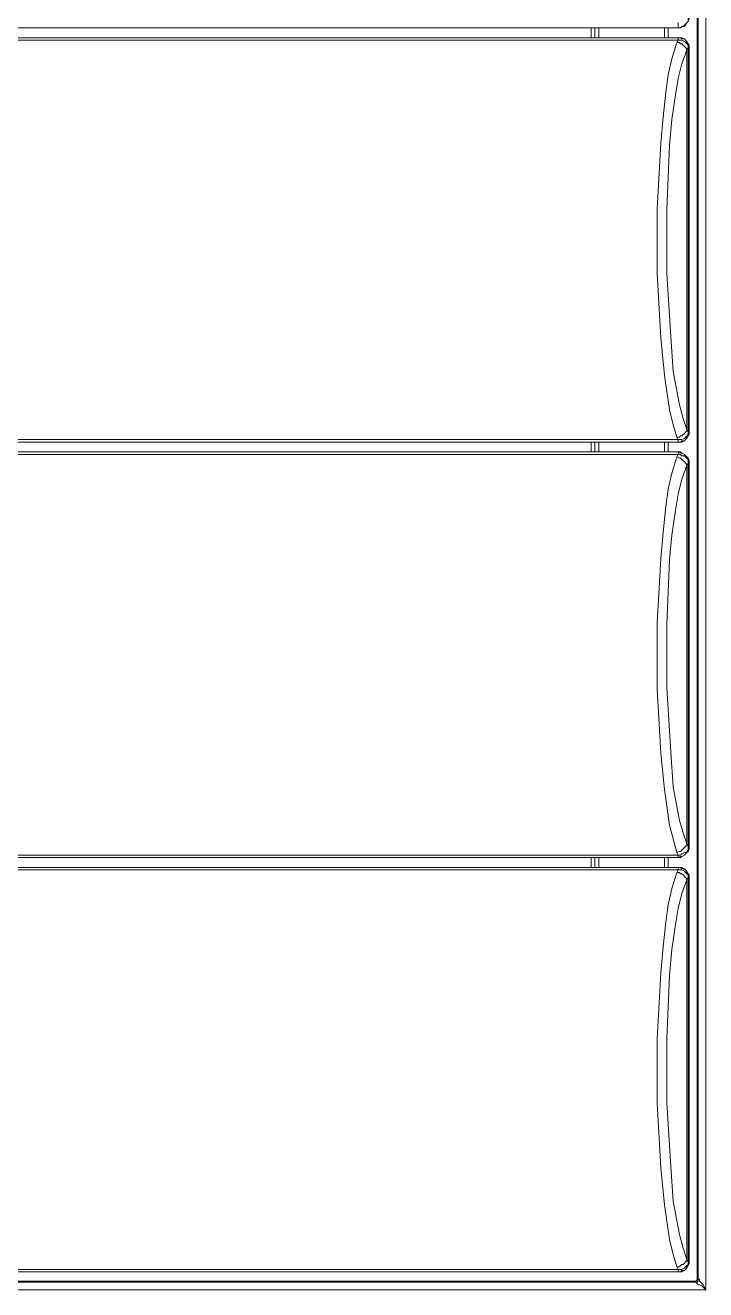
# Model space of a CAD drawing. Header units: centimetres. Extents: x -12.5 to 12.5, y -6.1 to 6.1.
# Drawn here: x 2.024 to 3.958, y -3.584 to 0.012 of the extents above; entities that cross this region are included whole.
import ezdxf

# ---------------------------------------------------------------- set-up
doc = ezdxf.new("R2010")
doc.units = ezdxf.units.CM
doc.header["$MEASUREMENT"] = 0
doc.layers.add('Camada 1', color=7, linetype='Continuous')

msp = doc.modelspace()

# ---------------------------------------------------------------- linework, layer by layer
at = {"layer": 'Camada 1', "color": 251, "lineweight": 9}
for points in [[(3.95838, 3.56612), (3.95838, 3.56612), (3.95838, -3.5839), (3.95838, -3.5839)], [(3.93367, 3.53436), (3.93367, 3.53436), (3.93367, -3.54861), (3.93367, -3.54861)], [(3.9372, -3.55214), (3.9372, -3.55214), (3.9372, 3.53789), (3.9372, 3.53789)], [(3.88003, 0.00522), (3.88003, 0.00522), (0.16881, 0.00522), (0.16881, 0.00522)], [(0.16881, 0.00522), (0.16881, 0.00522), (3.88003, 0.00522), (3.88003, 0.00522)], [(3.63309, -0.02301), (3.63309, -0.02301), (3.63309, 0.00522), (3.63309, 0.00522)], [(3.64367, 0.00522), (3.64367, 0.00522), (3.64367, -0.02301), (3.64367, -0.02301)], [(3.64367, -0.02301), (3.64367, -0.02301), (3.64367, 0.00522), (3.64367, 0.00522)], [(3.65425, 0.00522), (3.65425, 0.00522), (3.65425, -0.02301), (3.65425, -0.02301)], [(3.84123, -0.02301), (3.84123, -0.02301), (3.84123, 0.00522), (3.84123, 0.00522)], [(3.84123, -0.02301), (3.84123, -0.02301), (3.84123, 0.00522), (3.84123, 0.00522)], [(3.85181, 0.00522), (3.85181, 0.00522), (3.85181, -0.02301), (3.85181, -0.02301)], [(0.16881, -0.02301), (0.16881, -0.02301), (3.88003, -0.02301), (3.88003, -0.02301)], [(3.88003, -0.02301), (3.88003, -0.02301), (0.16881, -0.02301), (0.16881, -0.02301)], [(3.88003, -0.03006), (3.88003, -0.03006), (0.16881, -0.03006), (0.16881, -0.03006)], [(3.8765, -0.03712), (3.8765, -0.03712), (3.88003, -0.03006), (3.88003, -0.03006)], [(3.90825, -0.05123), (3.90825, -0.05123), (3.90473, -0.05828), (3.90473, -0.05828)], [(3.90473, -1.13778), (3.90473, -1.13778), (3.90473, -0.05828), (3.90473, -0.05828)], [(3.90825, -0.05123), (3.90825, -0.05123), (3.90825, -1.14484), (3.90825, -1.14484)], [(3.91178, -0.05123), (3.91178, -0.05123), (3.90825, -0.05123), (3.90825, -0.05123)], [(3.91178, -1.14484), (3.91178, -1.14484), (3.91178, -0.05123), (3.91178, -0.05123)], [(3.90473, -1.13778), (3.90473, -1.13778), (3.90825, -1.14484), (3.90825, -1.14484)], [(3.90825, -1.14484), (3.90825, -1.14484), (3.91178, -1.14484), (3.91178, -1.14484)], [(0.16881, -1.16601), (0.16881, -1.16601), (3.88003, -1.16601), (3.88003, -1.16601)], [(3.88003, -1.17306), (3.88003, -1.17306), (0.16881, -1.17306), (0.16881, -1.17306)], [(0.16881, -1.17306), (0.16881, -1.17306), (3.88003, -1.17306), (3.88003, -1.17306)], [(3.63309, -1.20129), (3.63309, -1.20129), (3.63309, -1.17306), (3.63309, -1.17306)], [(3.64367, -1.17306), (3.64367, -1.17306), (3.64367, -1.20129), (3.64367, -1.20129)], [(3.64367, -1.20129), (3.64367, -1.20129), (3.64367, -1.17306), (3.64367, -1.17306)], [(3.65425, -1.17306), (3.65425, -1.17306), (3.65425, -1.20129), (3.65425, -1.20129)], [(3.84123, -1.20129), (3.84123, -1.20129), (3.84123, -1.17306), (3.84123, -1.17306)], [(3.84123, -1.20129), (3.84123, -1.20129), (3.84123, -1.17306), (3.84123, -1.17306)], [(3.85181, -1.17306), (3.85181, -1.17306), (3.85181, -1.20129), (3.85181, -1.20129)], [(3.88003, -1.16601), (3.88003, -1.16601), (3.8765, -1.15895), (3.8765, -1.15895)], [(0.16881, -1.20129), (0.16881, -1.20129), (3.88003, -1.20129), (3.88003, -1.20129)], [(3.88003, -1.20129), (3.88003, -1.20129), (0.16881, -1.20129), (0.16881, -1.20129)], [(3.88003, -1.20834), (3.88003, -1.20834), (0.16881, -1.20834), (0.16881, -1.20834)], [(3.8765, -1.2154), (3.8765, -1.2154), (3.88003, -1.20834), (3.88003, -1.20834)], [(3.90825, -1.23304), (3.90825, -1.23304), (3.90473, -1.24009), (3.90473, -1.24009)], [(3.90473, -2.31606), (3.90473, -2.31606), (3.90473, -1.24009), (3.90473, -1.24009)], [(3.90825, -1.23304), (3.90825, -1.23304), (3.90825, -2.32312), (3.90825, -2.32312)], [(3.91178, -1.23304), (3.91178, -1.23304), (3.90825, -1.23304), (3.90825, -1.23304)], [(3.91178, -2.32312), (3.91178, -2.32312), (3.91178, -1.23304), (3.91178, -1.23304)], [(3.90473, -2.31606), (3.90473, -2.31606), (3.90825, -2.32312), (3.90825, -2.32312)], [(3.90825, -2.32312), (3.90825, -2.32312), (3.91178, -2.32312), (3.91178, -2.32312)], [(0.16881, -2.34781), (0.16881, -2.34781), (3.88003, -2.34781), (3.88003, -2.34781)], [(3.88003, -2.35487), (3.88003, -2.35487), (0.16881, -2.35487), (0.16881, -2.35487)], [(0.16881, -2.35487), (0.16881, -2.35487), (3.88003, -2.35487), (3.88003, -2.35487)], [(3.63309, -2.38309), (3.63309, -2.38309), (3.63309, -2.35487), (3.63309, -2.35487)], [(3.64367, -2.35487), (3.64367, -2.35487), (3.64367, -2.38309), (3.64367, -2.38309)], [(3.64367, -2.38309), (3.64367, -2.38309), (3.64367, -2.35487), (3.64367, -2.35487)], [(3.65425, -2.35487), (3.65425, -2.35487), (3.65425, -2.38309), (3.65425, -2.38309)], [(3.84123, -2.38309), (3.84123, -2.38309), (3.84123, -2.35487), (3.84123, -2.35487)], [(3.84123, -2.38309), (3.84123, -2.38309), (3.84123, -2.35487), (3.84123, -2.35487)], [(3.85181, -2.35487), (3.85181, -2.35487), (3.85181, -2.38309), (3.85181, -2.38309)], [(3.88003, -2.34781), (3.88003, -2.34781), (3.8765, -2.34076), (3.8765, -2.34076)], [(0.16881, -2.38309), (0.16881, -2.38309), (3.88003, -2.38309), (3.88003, -2.38309)], [(3.88003, -2.38309), (3.88003, -2.38309), (0.16881, -2.38309), (0.16881, -2.38309)], [(3.88003, -2.39015), (3.88003, -2.39015), (0.16881, -2.39015), (0.16881, -2.39015)], [(3.8765, -2.3972), (3.8765, -2.3972), (3.88003, -2.39015), (3.88003, -2.39015)], [(3.90825, -2.41131), (3.90825, -2.41131), (3.90473, -2.41837), (3.90473, -2.41837)], [(3.90473, -3.49787), (3.90473, -3.49787), (3.90473, -2.41837), (3.90473, -2.41837)], [(3.90825, -2.41131), (3.90825, -2.41131), (3.90825, -3.50492), (3.90825, -3.50492)], [(3.91178, -2.41131), (3.91178, -2.41131), (3.90825, -2.41131), (3.90825, -2.41131)], [(3.91178, -3.50492), (3.91178, -3.50492), (3.91178, -2.41131), (3.91178, -2.41131)], [(3.88003, -3.52608), (3.88003, -3.52608), (3.8765, -3.51903), (3.8765, -3.51903)], [(3.90473, -3.49787), (3.90473, -3.49787), (3.90825, -3.50492), (3.90825, -3.50492)], [(3.90825, -3.50492), (3.90825, -3.50492), (3.91178, -3.50492), (3.91178, -3.50492)], [(3.92662, -3.55921), (3.92662, -3.55921), (0.12221, -3.55921), (0.12221, -3.55921)], [(0.16881, -3.52608), (0.16881, -3.52608), (3.88003, -3.52608), (3.88003, -3.52608)], [(3.88003, -3.53314), (3.88003, -3.53314), (0.16881, -3.53314), (0.16881, -3.53314)], [(0.16881, -3.53314), (0.16881, -3.53314), (3.88003, -3.53314), (3.88003, -3.53314)], [(3.92662, -3.56273), (3.92662, -3.56273), (3.92662, -3.55921), (3.92662, -3.55921)], [(3.93367, -3.54861), (3.93367, -3.54861), (3.9372, -3.55214), (3.9372, -3.55214)], [(3.95838, -3.5839), (3.95838, -3.5839), (0.09045, -3.5839), (0.09045, -3.5839)], [(0.12221, -3.56273), (0.12221, -3.56273), (3.92662, -3.56273), (3.92662, -3.56273)]]:
    msp.add_open_spline(points, degree=3, dxfattribs=at)
for points, knots in [([(3.88003, 0.00522), (3.88003, 0.00522), (3.88709, 0.00522), (3.88709, 0.00522), (3.88709, 0.00522), (3.89062, 0.00874), (3.89062, 0.00874), (3.89062, 0.00874), (3.89767, 0.01227), (3.89767, 0.01227), (3.89767, 0.01227), (3.9012, 0.0158), (3.9012, 0.0158), (3.9012, 0.0158), (3.90473, 0.01933), (3.90473, 0.01933), (3.90473, 0.01933), (3.90825, 0.02285), (3.90825, 0.02285), (3.90825, 0.02285), (3.90825, 0.02991), (3.90825, 0.02991), (3.90825, 0.02991), (3.90825, 0.03697), (3.90825, 0.03697)], [0, 0, 0, 0, 0.125, 0.125, 0.125, 0.25, 0.25, 0.25, 0.375, 0.375, 0.375, 0.5, 0.5, 0.5, 0.625, 0.625, 0.625, 0.75, 0.75, 0.75, 0.875, 0.875, 0.875, 1, 1, 1, 1]), ([(3.91178, 0.03344), (3.91178, 0.03344), (3.91178, 0.02991), (3.91178, 0.02991), (3.91178, 0.02991), (3.90825, 0.02285), (3.90825, 0.02285), (3.90825, 0.02285), (3.90473, 0.01933), (3.90473, 0.01933), (3.90473, 0.01933), (3.9012, 0.01227), (3.9012, 0.01227), (3.9012, 0.01227), (3.89767, 0.00874), (3.89767, 0.00874), (3.89767, 0.00874), (3.89414, 0.00874), (3.89414, 0.00874), (3.89414, 0.00874), (3.88709, 0.00522), (3.88709, 0.00522), (3.88709, 0.00522), (3.88003, 0.00522), (3.88003, 0.00522)], [0, 0, 0, 0, 0.125, 0.125, 0.125, 0.25, 0.25, 0.25, 0.375, 0.375, 0.375, 0.5, 0.5, 0.5, 0.625, 0.625, 0.625, 0.75, 0.75, 0.75, 0.875, 0.875, 0.875, 1, 1, 1, 1]), ([(3.88003, 0.00522), (3.88003, 0.00522), (3.88003, 0.00522), (3.88003, 0.00522), (3.88003, 0.00522), (3.88003, 0.00874), (3.88003, 0.00874), (3.88003, 0.00874), (3.88003, 0.01227), (3.88003, 0.01227), (3.88003, 0.01227), (3.88003, 0.0158), (3.88003, 0.0158), (3.88003, 0.0158), (3.88003, 0.01933), (3.88003, 0.01933)], [0, 0, 0, 0, 0.2, 0.2, 0.2, 0.4, 0.4, 0.4, 0.6, 0.6, 0.6, 0.8, 0.8, 0.8, 1, 1, 1, 1]), ([(3.88003, -0.02301), (3.88003, -0.02301), (3.88709, -0.02301), (3.88709, -0.02301), (3.88709, -0.02301), (3.89062, -0.02654), (3.89062, -0.02654), (3.89062, -0.02654), (3.89767, -0.02654), (3.89767, -0.02654), (3.89767, -0.02654), (3.9012, -0.03006), (3.9012, -0.03006), (3.9012, -0.03006), (3.90473, -0.03712), (3.90473, -0.03712), (3.90473, -0.03712), (3.90825, -0.04065), (3.90825, -0.04065), (3.90825, -0.04065), (3.90825, -0.0477), (3.90825, -0.0477), (3.90825, -0.0477), (3.90825, -0.05123), (3.90825, -0.05123)], [0, 0, 0, 0, 0.125, 0.125, 0.125, 0.25, 0.25, 0.25, 0.375, 0.375, 0.375, 0.5, 0.5, 0.5, 0.625, 0.625, 0.625, 0.75, 0.75, 0.75, 0.875, 0.875, 0.875, 1, 1, 1, 1]), ([(3.88003, -0.03006), (3.88003, -0.03006), (3.88003, -0.02654), (3.88003, -0.02654), (3.88003, -0.02654), (3.88003, -0.02301), (3.88003, -0.02301)], [0, 0, 0, 0, 0.5, 0.5, 0.5, 1, 1, 1, 1]), ([(3.88003, -0.02301), (3.88003, -0.02301), (3.88709, -0.02301), (3.88709, -0.02301), (3.88709, -0.02301), (3.89062, -0.02654), (3.89062, -0.02654), (3.89062, -0.02654), (3.89767, -0.02654), (3.89767, -0.02654), (3.89767, -0.02654), (3.9012, -0.03006), (3.9012, -0.03006), (3.9012, -0.03006), (3.90473, -0.03712), (3.90473, -0.03712), (3.90473, -0.03712), (3.90825, -0.04065), (3.90825, -0.04065), (3.90825, -0.04065), (3.90825, -0.0477), (3.90825, -0.0477), (3.90825, -0.0477), (3.90825, -0.05123), (3.90825, -0.05123)], [0, 0, 0, 0, 0.125, 0.125, 0.125, 0.25, 0.25, 0.25, 0.375, 0.375, 0.375, 0.5, 0.5, 0.5, 0.625, 0.625, 0.625, 0.75, 0.75, 0.75, 0.875, 0.875, 0.875, 1, 1, 1, 1]), ([(3.91178, -0.05123), (3.91178, -0.05123), (3.91178, -0.04417), (3.91178, -0.04417), (3.91178, -0.04417), (3.90825, -0.04065), (3.90825, -0.04065), (3.90825, -0.04065), (3.90473, -0.03359), (3.90473, -0.03359), (3.90473, -0.03359), (3.9012, -0.03006), (3.9012, -0.03006), (3.9012, -0.03006), (3.89767, -0.02654), (3.89767, -0.02654), (3.89767, -0.02654), (3.89062, -0.02301), (3.89062, -0.02301), (3.89062, -0.02301), (3.88709, -0.02301), (3.88709, -0.02301), (3.88709, -0.02301), (3.88003, -0.02301), (3.88003, -0.02301)], [0, 0, 0, 0, 0.125, 0.125, 0.125, 0.25, 0.25, 0.25, 0.375, 0.375, 0.375, 0.5, 0.5, 0.5, 0.625, 0.625, 0.625, 0.75, 0.75, 0.75, 0.875, 0.875, 0.875, 1, 1, 1, 1]), ([(3.88003, -0.03006), (3.88003, -0.03006), (3.88709, -0.03006), (3.88709, -0.03006), (3.88709, -0.03006), (3.89062, -0.03006), (3.89062, -0.03006), (3.89062, -0.03006), (3.89767, -0.03359), (3.89767, -0.03359), (3.89767, -0.03359), (3.9012, -0.03712), (3.9012, -0.03712), (3.9012, -0.03712), (3.90473, -0.04065), (3.90473, -0.04065), (3.90473, -0.04065), (3.90825, -0.04417), (3.90825, -0.04417), (3.90825, -0.04417), (3.90825, -0.0477), (3.90825, -0.0477), (3.90825, -0.0477), (3.90825, -0.05123), (3.90825, -0.05123)], [0, 0, 0, 0, 0.125, 0.125, 0.125, 0.25, 0.25, 0.25, 0.375, 0.375, 0.375, 0.5, 0.5, 0.5, 0.625, 0.625, 0.625, 0.75, 0.75, 0.75, 0.875, 0.875, 0.875, 1, 1, 1, 1]), ([(3.8765, -1.15895), (3.8765, -1.15895), (3.86592, -1.12367), (3.86592, -1.12367), (3.86592, -1.12367), (3.85534, -1.08134), (3.85534, -1.08134), (3.85534, -1.08134), (3.84123, -0.98256), (3.84123, -0.98256), (3.84123, -0.98256), (3.83064, -0.87673), (3.83064, -0.87673), (3.83064, -0.87673), (3.82006, -0.69328), (3.82006, -0.69328), (3.82006, -0.69328), (3.82006, -0.50984), (3.82006, -0.50984), (3.82006, -0.50984), (3.83064, -0.32287), (3.83064, -0.32287), (3.83064, -0.32287), (3.8377, -0.24879), (3.8377, -0.24879), (3.8377, -0.24879), (3.84475, -0.17823), (3.84475, -0.17823), (3.84475, -0.17823), (3.85181, -0.12884), (3.85181, -0.12884), (3.85181, -0.12884), (3.86239, -0.08298), (3.86239, -0.08298), (3.86239, -0.08298), (3.8765, -0.03712), (3.8765, -0.03712)], [0, 0, 0, 0, 0.0833333, 0.0833333, 0.0833333, 0.1666667, 0.1666667, 0.1666667, 0.25, 0.25, 0.25, 0.3333333, 0.3333333, 0.3333333, 0.4166667, 0.4166667, 0.4166667, 0.5, 0.5, 0.5, 0.5833333, 0.5833333, 0.5833333, 0.6666667, 0.6666667, 0.6666667, 0.75, 0.75, 0.75, 0.8333333, 0.8333333, 0.8333333, 0.9166667, 0.9166667, 0.9166667, 1, 1, 1, 1]), ([(3.90473, -0.05828), (3.90473, -0.05828), (3.89062, -0.09709), (3.89062, -0.09709), (3.89062, -0.09709), (3.88003, -0.13942), (3.88003, -0.13942), (3.88003, -0.13942), (3.87298, -0.18529), (3.87298, -0.18529), (3.87298, -0.18529), (3.86239, -0.25584), (3.86239, -0.25584), (3.86239, -0.25584), (3.85534, -0.32992), (3.85534, -0.32992), (3.85534, -0.32992), (3.84828, -0.50984), (3.84828, -0.50984), (3.84828, -0.50984), (3.84828, -0.69328), (3.84828, -0.69328), (3.84828, -0.69328), (3.85887, -0.8732), (3.85887, -0.8732), (3.85887, -0.8732), (3.86592, -0.97198), (3.86592, -0.97198), (3.86592, -0.97198), (3.88356, -1.06723), (3.88356, -1.06723), (3.88356, -1.06723), (3.89414, -1.10603), (3.89414, -1.10603), (3.89414, -1.10603), (3.90473, -1.13778), (3.90473, -1.13778)], [0, 0, 0, 0, 0.0833333, 0.0833333, 0.0833333, 0.1666667, 0.1666667, 0.1666667, 0.25, 0.25, 0.25, 0.3333333, 0.3333333, 0.3333333, 0.4166667, 0.4166667, 0.4166667, 0.5, 0.5, 0.5, 0.5833333, 0.5833333, 0.5833333, 0.6666667, 0.6666667, 0.6666667, 0.75, 0.75, 0.75, 0.8333333, 0.8333333, 0.8333333, 0.9166667, 0.9166667, 0.9166667, 1, 1, 1, 1]), ([(3.8765, -0.03712), (3.8765, -0.03712), (3.88356, -0.03712), (3.88356, -0.03712), (3.88356, -0.03712), (3.88709, -0.04065), (3.88709, -0.04065), (3.88709, -0.04065), (3.89062, -0.04065), (3.89062, -0.04065), (3.89062, -0.04065), (3.89414, -0.04417), (3.89414, -0.04417), (3.89414, -0.04417), (3.89767, -0.0477), (3.89767, -0.0477), (3.89767, -0.0477), (3.9012, -0.05123), (3.9012, -0.05123), (3.9012, -0.05123), (3.90473, -0.05476), (3.90473, -0.05476), (3.90473, -0.05476), (3.90473, -0.05828), (3.90473, -0.05828)], [0, 0, 0, 0, 0.125, 0.125, 0.125, 0.25, 0.25, 0.25, 0.375, 0.375, 0.375, 0.5, 0.5, 0.5, 0.625, 0.625, 0.625, 0.75, 0.75, 0.75, 0.875, 0.875, 0.875, 1, 1, 1, 1]), ([(3.8765, -1.15895), (3.8765, -1.15895), (3.88356, -1.15895), (3.88356, -1.15895), (3.88356, -1.15895), (3.88709, -1.15542), (3.88709, -1.15542), (3.88709, -1.15542), (3.89062, -1.15542), (3.89062, -1.15542), (3.89062, -1.15542), (3.89414, -1.1519), (3.89414, -1.1519), (3.89414, -1.1519), (3.89767, -1.14837), (3.89767, -1.14837), (3.89767, -1.14837), (3.9012, -1.14484), (3.9012, -1.14484), (3.9012, -1.14484), (3.90473, -1.14131), (3.90473, -1.14131), (3.90473, -1.14131), (3.90473, -1.13778), (3.90473, -1.13778)], [0, 0, 0, 0, 0.125, 0.125, 0.125, 0.25, 0.25, 0.25, 0.375, 0.375, 0.375, 0.5, 0.5, 0.5, 0.625, 0.625, 0.625, 0.75, 0.75, 0.75, 0.875, 0.875, 0.875, 1, 1, 1, 1]), ([(3.88003, -1.16601), (3.88003, -1.16601), (3.88709, -1.16601), (3.88709, -1.16601), (3.88709, -1.16601), (3.89062, -1.16601), (3.89062, -1.16601), (3.89062, -1.16601), (3.89767, -1.16248), (3.89767, -1.16248), (3.89767, -1.16248), (3.9012, -1.15895), (3.9012, -1.15895), (3.9012, -1.15895), (3.90473, -1.15542), (3.90473, -1.15542), (3.90473, -1.15542), (3.90825, -1.1519), (3.90825, -1.1519), (3.90825, -1.1519), (3.90825, -1.14837), (3.90825, -1.14837), (3.90825, -1.14837), (3.90825, -1.14484), (3.90825, -1.14484)], [0, 0, 0, 0, 0.125, 0.125, 0.125, 0.25, 0.25, 0.25, 0.375, 0.375, 0.375, 0.5, 0.5, 0.5, 0.625, 0.625, 0.625, 0.75, 0.75, 0.75, 0.875, 0.875, 0.875, 1, 1, 1, 1]), ([(3.88003, -1.17306), (3.88003, -1.17306), (3.88709, -1.17306), (3.88709, -1.17306), (3.88709, -1.17306), (3.89062, -1.16953), (3.89062, -1.16953), (3.89062, -1.16953), (3.89767, -1.16953), (3.89767, -1.16953), (3.89767, -1.16953), (3.9012, -1.16601), (3.9012, -1.16601), (3.9012, -1.16601), (3.90473, -1.15895), (3.90473, -1.15895), (3.90473, -1.15895), (3.90825, -1.15542), (3.90825, -1.15542), (3.90825, -1.15542), (3.90825, -1.14837), (3.90825, -1.14837), (3.90825, -1.14837), (3.90825, -1.14484), (3.90825, -1.14484)], [0, 0, 0, 0, 0.125, 0.125, 0.125, 0.25, 0.25, 0.25, 0.375, 0.375, 0.375, 0.5, 0.5, 0.5, 0.625, 0.625, 0.625, 0.75, 0.75, 0.75, 0.875, 0.875, 0.875, 1, 1, 1, 1]), ([(3.88003, -1.17306), (3.88003, -1.17306), (3.88709, -1.17306), (3.88709, -1.17306), (3.88709, -1.17306), (3.89062, -1.16953), (3.89062, -1.16953), (3.89062, -1.16953), (3.89767, -1.16953), (3.89767, -1.16953), (3.89767, -1.16953), (3.9012, -1.16601), (3.9012, -1.16601), (3.9012, -1.16601), (3.90473, -1.15895), (3.90473, -1.15895), (3.90473, -1.15895), (3.90825, -1.15542), (3.90825, -1.15542), (3.90825, -1.15542), (3.90825, -1.14837), (3.90825, -1.14837), (3.90825, -1.14837), (3.90825, -1.14484), (3.90825, -1.14484)], [0, 0, 0, 0, 0.125, 0.125, 0.125, 0.25, 0.25, 0.25, 0.375, 0.375, 0.375, 0.5, 0.5, 0.5, 0.625, 0.625, 0.625, 0.75, 0.75, 0.75, 0.875, 0.875, 0.875, 1, 1, 1, 1]), ([(3.88003, -1.17306), (3.88003, -1.17306), (3.88709, -1.17306), (3.88709, -1.17306), (3.88709, -1.17306), (3.89062, -1.17306), (3.89062, -1.17306), (3.89062, -1.17306), (3.89767, -1.16953), (3.89767, -1.16953), (3.89767, -1.16953), (3.9012, -1.16601), (3.9012, -1.16601), (3.9012, -1.16601), (3.90473, -1.16248), (3.90473, -1.16248), (3.90473, -1.16248), (3.90825, -1.15542), (3.90825, -1.15542), (3.90825, -1.15542), (3.91178, -1.1519), (3.91178, -1.1519), (3.91178, -1.1519), (3.91178, -1.14484), (3.91178, -1.14484)], [0, 0, 0, 0, 0.125, 0.125, 0.125, 0.25, 0.25, 0.25, 0.375, 0.375, 0.375, 0.5, 0.5, 0.5, 0.625, 0.625, 0.625, 0.75, 0.75, 0.75, 0.875, 0.875, 0.875, 1, 1, 1, 1]), ([(3.88003, -1.17306), (3.88003, -1.17306), (3.88003, -1.17306), (3.88003, -1.17306), (3.88003, -1.17306), (3.88003, -1.16953), (3.88003, -1.16953), (3.88003, -1.16953), (3.88003, -1.16601), (3.88003, -1.16601)], [0, 0, 0, 0, 0.3333333, 0.3333333, 0.3333333, 0.6666667, 0.6666667, 0.6666667, 1, 1, 1, 1]), ([(3.8765, -2.34076), (3.8765, -2.34076), (3.86592, -2.30195), (3.86592, -2.30195), (3.86592, -2.30195), (3.85534, -2.26315), (3.85534, -2.26315), (3.85534, -2.26315), (3.84123, -2.16084), (3.84123, -2.16084), (3.84123, -2.16084), (3.83064, -2.05853), (3.83064, -2.05853), (3.83064, -2.05853), (3.82006, -1.87509), (3.82006, -1.87509), (3.82006, -1.87509), (3.82006, -1.68812), (3.82006, -1.68812), (3.82006, -1.68812), (3.83064, -1.50467), (3.83064, -1.50467), (3.83064, -1.50467), (3.8377, -1.43059), (3.8377, -1.43059), (3.8377, -1.43059), (3.84475, -1.35651), (3.84475, -1.35651), (3.84475, -1.35651), (3.85181, -1.30712), (3.85181, -1.30712), (3.85181, -1.30712), (3.86239, -1.26126), (3.86239, -1.26126), (3.86239, -1.26126), (3.8765, -1.2154), (3.8765, -1.2154)], [0, 0, 0, 0, 0.0833333, 0.0833333, 0.0833333, 0.1666667, 0.1666667, 0.1666667, 0.25, 0.25, 0.25, 0.3333333, 0.3333333, 0.3333333, 0.4166667, 0.4166667, 0.4166667, 0.5, 0.5, 0.5, 0.5833333, 0.5833333, 0.5833333, 0.6666667, 0.6666667, 0.6666667, 0.75, 0.75, 0.75, 0.8333333, 0.8333333, 0.8333333, 0.9166667, 0.9166667, 0.9166667, 1, 1, 1, 1]), ([(3.8765, -1.2154), (3.8765, -1.2154), (3.88356, -1.21892), (3.88356, -1.21892), (3.88356, -1.21892), (3.88709, -1.21892), (3.88709, -1.21892), (3.88709, -1.21892), (3.89062, -1.22245), (3.89062, -1.22245), (3.89062, -1.22245), (3.89414, -1.22598), (3.89414, -1.22598), (3.89414, -1.22598), (3.89767, -1.22951), (3.89767, -1.22951), (3.89767, -1.22951), (3.9012, -1.23304), (3.9012, -1.23304), (3.9012, -1.23304), (3.90473, -1.23656), (3.90473, -1.23656), (3.90473, -1.23656), (3.90473, -1.24009), (3.90473, -1.24009)], [0, 0, 0, 0, 0.125, 0.125, 0.125, 0.25, 0.25, 0.25, 0.375, 0.375, 0.375, 0.5, 0.5, 0.5, 0.625, 0.625, 0.625, 0.75, 0.75, 0.75, 0.875, 0.875, 0.875, 1, 1, 1, 1]), ([(3.88003, -1.20129), (3.88003, -1.20129), (3.88709, -1.20481), (3.88709, -1.20481), (3.88709, -1.20481), (3.89062, -1.20481), (3.89062, -1.20481), (3.89062, -1.20481), (3.89767, -1.20834), (3.89767, -1.20834), (3.89767, -1.20834), (3.9012, -1.21187), (3.9012, -1.21187), (3.9012, -1.21187), (3.90473, -1.2154), (3.90473, -1.2154), (3.90473, -1.2154), (3.90825, -1.22245), (3.90825, -1.22245), (3.90825, -1.22245), (3.90825, -1.22598), (3.90825, -1.22598), (3.90825, -1.22598), (3.90825, -1.23304), (3.90825, -1.23304)], [0, 0, 0, 0, 0.125, 0.125, 0.125, 0.25, 0.25, 0.25, 0.375, 0.375, 0.375, 0.5, 0.5, 0.5, 0.625, 0.625, 0.625, 0.75, 0.75, 0.75, 0.875, 0.875, 0.875, 1, 1, 1, 1]), ([(3.88003, -1.20834), (3.88003, -1.20834), (3.88003, -1.20834), (3.88003, -1.20834), (3.88003, -1.20834), (3.88003, -1.20481), (3.88003, -1.20481), (3.88003, -1.20481), (3.88003, -1.20129), (3.88003, -1.20129)], [0, 0, 0, 0, 0.3333333, 0.3333333, 0.3333333, 0.6666667, 0.6666667, 0.6666667, 1, 1, 1, 1]), ([(3.88003, -1.20129), (3.88003, -1.20129), (3.88709, -1.20481), (3.88709, -1.20481), (3.88709, -1.20481), (3.89062, -1.20481), (3.89062, -1.20481), (3.89062, -1.20481), (3.89767, -1.20834), (3.89767, -1.20834), (3.89767, -1.20834), (3.9012, -1.21187), (3.9012, -1.21187), (3.9012, -1.21187), (3.90473, -1.2154), (3.90473, -1.2154), (3.90473, -1.2154), (3.90825, -1.22245), (3.90825, -1.22245), (3.90825, -1.22245), (3.90825, -1.22598), (3.90825, -1.22598), (3.90825, -1.22598), (3.90825, -1.23304), (3.90825, -1.23304)], [0, 0, 0, 0, 0.125, 0.125, 0.125, 0.25, 0.25, 0.25, 0.375, 0.375, 0.375, 0.5, 0.5, 0.5, 0.625, 0.625, 0.625, 0.75, 0.75, 0.75, 0.875, 0.875, 0.875, 1, 1, 1, 1]), ([(3.91178, -1.23304), (3.91178, -1.23304), (3.91178, -1.22598), (3.91178, -1.22598), (3.91178, -1.22598), (3.90825, -1.21892), (3.90825, -1.21892), (3.90825, -1.21892), (3.90473, -1.2154), (3.90473, -1.2154), (3.90473, -1.2154), (3.9012, -1.21187), (3.9012, -1.21187), (3.9012, -1.21187), (3.89767, -1.20834), (3.89767, -1.20834), (3.89767, -1.20834), (3.89062, -1.20481), (3.89062, -1.20481), (3.89062, -1.20481), (3.88709, -1.20129), (3.88709, -1.20129), (3.88709, -1.20129), (3.88003, -1.20129), (3.88003, -1.20129)], [0, 0, 0, 0, 0.125, 0.125, 0.125, 0.25, 0.25, 0.25, 0.375, 0.375, 0.375, 0.5, 0.5, 0.5, 0.625, 0.625, 0.625, 0.75, 0.75, 0.75, 0.875, 0.875, 0.875, 1, 1, 1, 1]), ([(3.88003, -1.20834), (3.88003, -1.20834), (3.88709, -1.20834), (3.88709, -1.20834), (3.88709, -1.20834), (3.89062, -1.21187), (3.89062, -1.21187), (3.89062, -1.21187), (3.89767, -1.21187), (3.89767, -1.21187), (3.89767, -1.21187), (3.9012, -1.2154), (3.9012, -1.2154), (3.9012, -1.2154), (3.90473, -1.21892), (3.90473, -1.21892), (3.90473, -1.21892), (3.90825, -1.22245), (3.90825, -1.22245), (3.90825, -1.22245), (3.90825, -1.22951), (3.90825, -1.22951), (3.90825, -1.22951), (3.90825, -1.23304), (3.90825, -1.23304)], [0, 0, 0, 0, 0.125, 0.125, 0.125, 0.25, 0.25, 0.25, 0.375, 0.375, 0.375, 0.5, 0.5, 0.5, 0.625, 0.625, 0.625, 0.75, 0.75, 0.75, 0.875, 0.875, 0.875, 1, 1, 1, 1]), ([(3.90473, -1.24009), (3.90473, -1.24009), (3.89062, -1.2789), (3.89062, -1.2789), (3.89062, -1.2789), (3.88003, -1.32123), (3.88003, -1.32123), (3.88003, -1.32123), (3.87298, -1.36709), (3.87298, -1.36709), (3.87298, -1.36709), (3.86239, -1.43765), (3.86239, -1.43765), (3.86239, -1.43765), (3.85534, -1.5082), (3.85534, -1.5082), (3.85534, -1.5082), (3.84828, -1.69165), (3.84828, -1.69165), (3.84828, -1.69165), (3.84828, -1.87156), (3.84828, -1.87156), (3.84828, -1.87156), (3.85887, -2.05501), (3.85887, -2.05501), (3.85887, -2.05501), (3.86592, -2.15379), (3.86592, -2.15379), (3.86592, -2.15379), (3.88356, -2.24903), (3.88356, -2.24903), (3.88356, -2.24903), (3.89414, -2.28431), (3.89414, -2.28431), (3.89414, -2.28431), (3.90473, -2.31606), (3.90473, -2.31606)], [0, 0, 0, 0, 0.0833333, 0.0833333, 0.0833333, 0.1666667, 0.1666667, 0.1666667, 0.25, 0.25, 0.25, 0.3333333, 0.3333333, 0.3333333, 0.4166667, 0.4166667, 0.4166667, 0.5, 0.5, 0.5, 0.5833333, 0.5833333, 0.5833333, 0.6666667, 0.6666667, 0.6666667, 0.75, 0.75, 0.75, 0.8333333, 0.8333333, 0.8333333, 0.9166667, 0.9166667, 0.9166667, 1, 1, 1, 1]), ([(3.8765, -2.34076), (3.8765, -2.34076), (3.88356, -2.33723), (3.88356, -2.33723), (3.88356, -2.33723), (3.88709, -2.33723), (3.88709, -2.33723), (3.88709, -2.33723), (3.89062, -2.3337), (3.89062, -2.3337), (3.89062, -2.3337), (3.89414, -2.33017), (3.89414, -2.33017), (3.89414, -2.33017), (3.89767, -2.32665), (3.89767, -2.32665), (3.89767, -2.32665), (3.9012, -2.32312), (3.9012, -2.32312), (3.9012, -2.32312), (3.90473, -2.31959), (3.90473, -2.31959), (3.90473, -2.31959), (3.90473, -2.31606), (3.90473, -2.31606)], [0, 0, 0, 0, 0.125, 0.125, 0.125, 0.25, 0.25, 0.25, 0.375, 0.375, 0.375, 0.5, 0.5, 0.5, 0.625, 0.625, 0.625, 0.75, 0.75, 0.75, 0.875, 0.875, 0.875, 1, 1, 1, 1]), ([(3.88003, -2.34781), (3.88003, -2.34781), (3.88709, -2.34781), (3.88709, -2.34781), (3.88709, -2.34781), (3.89062, -2.34429), (3.89062, -2.34429), (3.89062, -2.34429), (3.89767, -2.34076), (3.89767, -2.34076), (3.89767, -2.34076), (3.9012, -2.34076), (3.9012, -2.34076), (3.9012, -2.34076), (3.90473, -2.33723), (3.90473, -2.33723), (3.90473, -2.33723), (3.90825, -2.3337), (3.90825, -2.3337), (3.90825, -2.3337), (3.90825, -2.32665), (3.90825, -2.32665), (3.90825, -2.32665), (3.90825, -2.32312), (3.90825, -2.32312)], [0, 0, 0, 0, 0.125, 0.125, 0.125, 0.25, 0.25, 0.25, 0.375, 0.375, 0.375, 0.5, 0.5, 0.5, 0.625, 0.625, 0.625, 0.75, 0.75, 0.75, 0.875, 0.875, 0.875, 1, 1, 1, 1]), ([(3.88003, -2.35487), (3.88003, -2.35487), (3.88709, -2.35134), (3.88709, -2.35134), (3.88709, -2.35134), (3.89062, -2.35134), (3.89062, -2.35134), (3.89062, -2.35134), (3.89767, -2.34781), (3.89767, -2.34781), (3.89767, -2.34781), (3.9012, -2.34429), (3.9012, -2.34429), (3.9012, -2.34429), (3.90473, -2.34076), (3.90473, -2.34076), (3.90473, -2.34076), (3.90825, -2.3337), (3.90825, -2.3337), (3.90825, -2.3337), (3.90825, -2.33017), (3.90825, -2.33017), (3.90825, -2.33017), (3.90825, -2.32312), (3.90825, -2.32312)], [0, 0, 0, 0, 0.125, 0.125, 0.125, 0.25, 0.25, 0.25, 0.375, 0.375, 0.375, 0.5, 0.5, 0.5, 0.625, 0.625, 0.625, 0.75, 0.75, 0.75, 0.875, 0.875, 0.875, 1, 1, 1, 1]), ([(3.88003, -2.35487), (3.88003, -2.35487), (3.88709, -2.35134), (3.88709, -2.35134), (3.88709, -2.35134), (3.89062, -2.35134), (3.89062, -2.35134), (3.89062, -2.35134), (3.89767, -2.34781), (3.89767, -2.34781), (3.89767, -2.34781), (3.9012, -2.34429), (3.9012, -2.34429), (3.9012, -2.34429), (3.90473, -2.34076), (3.90473, -2.34076), (3.90473, -2.34076), (3.90825, -2.3337), (3.90825, -2.3337), (3.90825, -2.3337), (3.90825, -2.33017), (3.90825, -2.33017), (3.90825, -2.33017), (3.90825, -2.32312), (3.90825, -2.32312)], [0, 0, 0, 0, 0.125, 0.125, 0.125, 0.25, 0.25, 0.25, 0.375, 0.375, 0.375, 0.5, 0.5, 0.5, 0.625, 0.625, 0.625, 0.75, 0.75, 0.75, 0.875, 0.875, 0.875, 1, 1, 1, 1]), ([(3.88003, -2.35487), (3.88003, -2.35487), (3.88709, -2.35487), (3.88709, -2.35487), (3.88709, -2.35487), (3.89062, -2.35134), (3.89062, -2.35134), (3.89062, -2.35134), (3.89767, -2.34781), (3.89767, -2.34781), (3.89767, -2.34781), (3.9012, -2.34429), (3.9012, -2.34429), (3.9012, -2.34429), (3.90473, -2.34076), (3.90473, -2.34076), (3.90473, -2.34076), (3.90825, -2.33723), (3.90825, -2.33723), (3.90825, -2.33723), (3.91178, -2.33017), (3.91178, -2.33017), (3.91178, -2.33017), (3.91178, -2.32312), (3.91178, -2.32312)], [0, 0, 0, 0, 0.125, 0.125, 0.125, 0.25, 0.25, 0.25, 0.375, 0.375, 0.375, 0.5, 0.5, 0.5, 0.625, 0.625, 0.625, 0.75, 0.75, 0.75, 0.875, 0.875, 0.875, 1, 1, 1, 1]), ([(3.88003, -2.35487), (3.88003, -2.35487), (3.88003, -2.35487), (3.88003, -2.35487), (3.88003, -2.35487), (3.88003, -2.35134), (3.88003, -2.35134), (3.88003, -2.35134), (3.88003, -2.34781), (3.88003, -2.34781)], [0, 0, 0, 0, 0.3333333, 0.3333333, 0.3333333, 0.6666667, 0.6666667, 0.6666667, 1, 1, 1, 1]), ([(3.8765, -3.51903), (3.8765, -3.51903), (3.86592, -3.48376), (3.86592, -3.48376), (3.86592, -3.48376), (3.85534, -3.44142), (3.85534, -3.44142), (3.85534, -3.44142), (3.84123, -3.34265), (3.84123, -3.34265), (3.84123, -3.34265), (3.83064, -3.23681), (3.83064, -3.23681), (3.83064, -3.23681), (3.82006, -3.05337), (3.82006, -3.05337), (3.82006, -3.05337), (3.82006, -2.86992), (3.82006, -2.86992), (3.82006, -2.86992), (3.83064, -2.68295), (3.83064, -2.68295), (3.83064, -2.68295), (3.8377, -2.60887), (3.8377, -2.60887), (3.8377, -2.60887), (3.84475, -2.53831), (3.84475, -2.53831), (3.84475, -2.53831), (3.85181, -2.48892), (3.85181, -2.48892), (3.85181, -2.48892), (3.86239, -2.44306), (3.86239, -2.44306), (3.86239, -2.44306), (3.8765, -2.3972), (3.8765, -2.3972)], [0, 0, 0, 0, 0.0833333, 0.0833333, 0.0833333, 0.1666667, 0.1666667, 0.1666667, 0.25, 0.25, 0.25, 0.3333333, 0.3333333, 0.3333333, 0.4166667, 0.4166667, 0.4166667, 0.5, 0.5, 0.5, 0.5833333, 0.5833333, 0.5833333, 0.6666667, 0.6666667, 0.6666667, 0.75, 0.75, 0.75, 0.8333333, 0.8333333, 0.8333333, 0.9166667, 0.9166667, 0.9166667, 1, 1, 1, 1]), ([(3.8765, -2.3972), (3.8765, -2.3972), (3.88356, -2.3972), (3.88356, -2.3972), (3.88356, -2.3972), (3.88709, -2.40073), (3.88709, -2.40073), (3.88709, -2.40073), (3.89062, -2.40073), (3.89062, -2.40073), (3.89062, -2.40073), (3.89414, -2.40426), (3.89414, -2.40426), (3.89414, -2.40426), (3.89767, -2.40778), (3.89767, -2.40778), (3.89767, -2.40778), (3.9012, -2.41131), (3.9012, -2.41131), (3.9012, -2.41131), (3.90473, -2.41484), (3.90473, -2.41484), (3.90473, -2.41484), (3.90473, -2.41837), (3.90473, -2.41837)], [0, 0, 0, 0, 0.125, 0.125, 0.125, 0.25, 0.25, 0.25, 0.375, 0.375, 0.375, 0.5, 0.5, 0.5, 0.625, 0.625, 0.625, 0.75, 0.75, 0.75, 0.875, 0.875, 0.875, 1, 1, 1, 1]), ([(3.88003, -2.38309), (3.88003, -2.38309), (3.88709, -2.38309), (3.88709, -2.38309), (3.88709, -2.38309), (3.89062, -2.38662), (3.89062, -2.38662), (3.89062, -2.38662), (3.89767, -2.38662), (3.89767, -2.38662), (3.89767, -2.38662), (3.9012, -2.39015), (3.9012, -2.39015), (3.9012, -2.39015), (3.90473, -2.3972), (3.90473, -2.3972), (3.90473, -2.3972), (3.90825, -2.40073), (3.90825, -2.40073), (3.90825, -2.40073), (3.90825, -2.40778), (3.90825, -2.40778), (3.90825, -2.40778), (3.90825, -2.41131), (3.90825, -2.41131)], [0, 0, 0, 0, 0.125, 0.125, 0.125, 0.25, 0.25, 0.25, 0.375, 0.375, 0.375, 0.5, 0.5, 0.5, 0.625, 0.625, 0.625, 0.75, 0.75, 0.75, 0.875, 0.875, 0.875, 1, 1, 1, 1]), ([(3.88003, -2.39015), (3.88003, -2.39015), (3.88003, -2.38662), (3.88003, -2.38662), (3.88003, -2.38662), (3.88003, -2.38309), (3.88003, -2.38309)], [0, 0, 0, 0, 0.5, 0.5, 0.5, 1, 1, 1, 1]), ([(3.88003, -2.38309), (3.88003, -2.38309), (3.88709, -2.38309), (3.88709, -2.38309), (3.88709, -2.38309), (3.89062, -2.38662), (3.89062, -2.38662), (3.89062, -2.38662), (3.89767, -2.38662), (3.89767, -2.38662), (3.89767, -2.38662), (3.9012, -2.39015), (3.9012, -2.39015), (3.9012, -2.39015), (3.90473, -2.3972), (3.90473, -2.3972), (3.90473, -2.3972), (3.90825, -2.40073), (3.90825, -2.40073), (3.90825, -2.40073), (3.90825, -2.40778), (3.90825, -2.40778), (3.90825, -2.40778), (3.90825, -2.41131), (3.90825, -2.41131)], [0, 0, 0, 0, 0.125, 0.125, 0.125, 0.25, 0.25, 0.25, 0.375, 0.375, 0.375, 0.5, 0.5, 0.5, 0.625, 0.625, 0.625, 0.75, 0.75, 0.75, 0.875, 0.875, 0.875, 1, 1, 1, 1]), ([(3.91178, -2.41131), (3.91178, -2.41131), (3.91178, -2.40426), (3.91178, -2.40426), (3.91178, -2.40426), (3.90825, -2.40073), (3.90825, -2.40073), (3.90825, -2.40073), (3.90473, -2.39367), (3.90473, -2.39367), (3.90473, -2.39367), (3.9012, -2.39015), (3.9012, -2.39015), (3.9012, -2.39015), (3.89767, -2.38662), (3.89767, -2.38662), (3.89767, -2.38662), (3.89062, -2.38309), (3.89062, -2.38309), (3.89062, -2.38309), (3.88709, -2.38309), (3.88709, -2.38309), (3.88709, -2.38309), (3.88003, -2.38309), (3.88003, -2.38309)], [0, 0, 0, 0, 0.125, 0.125, 0.125, 0.25, 0.25, 0.25, 0.375, 0.375, 0.375, 0.5, 0.5, 0.5, 0.625, 0.625, 0.625, 0.75, 0.75, 0.75, 0.875, 0.875, 0.875, 1, 1, 1, 1]), ([(3.88003, -2.39015), (3.88003, -2.39015), (3.88709, -2.39015), (3.88709, -2.39015), (3.88709, -2.39015), (3.89062, -2.39015), (3.89062, -2.39015), (3.89062, -2.39015), (3.89767, -2.39367), (3.89767, -2.39367), (3.89767, -2.39367), (3.9012, -2.3972), (3.9012, -2.3972), (3.9012, -2.3972), (3.90473, -2.40073), (3.90473, -2.40073), (3.90473, -2.40073), (3.90825, -2.40426), (3.90825, -2.40426), (3.90825, -2.40426), (3.90825, -2.40778), (3.90825, -2.40778), (3.90825, -2.40778), (3.90825, -2.41131), (3.90825, -2.41131)], [0, 0, 0, 0, 0.125, 0.125, 0.125, 0.25, 0.25, 0.25, 0.375, 0.375, 0.375, 0.5, 0.5, 0.5, 0.625, 0.625, 0.625, 0.75, 0.75, 0.75, 0.875, 0.875, 0.875, 1, 1, 1, 1]), ([(3.90473, -2.41837), (3.90473, -2.41837), (3.89062, -2.45717), (3.89062, -2.45717), (3.89062, -2.45717), (3.88003, -2.49951), (3.88003, -2.49951), (3.88003, -2.49951), (3.87298, -2.54537), (3.87298, -2.54537), (3.87298, -2.54537), (3.86239, -2.61592), (3.86239, -2.61592), (3.86239, -2.61592), (3.85534, -2.69001), (3.85534, -2.69001), (3.85534, -2.69001), (3.84828, -2.86992), (3.84828, -2.86992), (3.84828, -2.86992), (3.84828, -3.05337), (3.84828, -3.05337), (3.84828, -3.05337), (3.85887, -3.23328), (3.85887, -3.23328), (3.85887, -3.23328), (3.86592, -3.33206), (3.86592, -3.33206), (3.86592, -3.33206), (3.88356, -3.42731), (3.88356, -3.42731), (3.88356, -3.42731), (3.89414, -3.46612), (3.89414, -3.46612), (3.89414, -3.46612), (3.90473, -3.49787), (3.90473, -3.49787)], [0, 0, 0, 0, 0.0833333, 0.0833333, 0.0833333, 0.1666667, 0.1666667, 0.1666667, 0.25, 0.25, 0.25, 0.3333333, 0.3333333, 0.3333333, 0.4166667, 0.4166667, 0.4166667, 0.5, 0.5, 0.5, 0.5833333, 0.5833333, 0.5833333, 0.6666667, 0.6666667, 0.6666667, 0.75, 0.75, 0.75, 0.8333333, 0.8333333, 0.8333333, 0.9166667, 0.9166667, 0.9166667, 1, 1, 1, 1]), ([(3.8765, -3.51903), (3.8765, -3.51903), (3.88356, -3.51903), (3.88356, -3.51903), (3.88356, -3.51903), (3.88709, -3.51551), (3.88709, -3.51551), (3.88709, -3.51551), (3.89062, -3.51198), (3.89062, -3.51198), (3.89062, -3.51198), (3.89414, -3.51198), (3.89414, -3.51198), (3.89414, -3.51198), (3.89767, -3.50845), (3.89767, -3.50845), (3.89767, -3.50845), (3.9012, -3.50492), (3.9012, -3.50492), (3.9012, -3.50492), (3.90473, -3.5014), (3.90473, -3.5014), (3.90473, -3.5014), (3.90473, -3.49787), (3.90473, -3.49787)], [0, 0, 0, 0, 0.125, 0.125, 0.125, 0.25, 0.25, 0.25, 0.375, 0.375, 0.375, 0.5, 0.5, 0.5, 0.625, 0.625, 0.625, 0.75, 0.75, 0.75, 0.875, 0.875, 0.875, 1, 1, 1, 1]), ([(3.88003, -3.52608), (3.88003, -3.52608), (3.88709, -3.52608), (3.88709, -3.52608), (3.88709, -3.52608), (3.89062, -3.52608), (3.89062, -3.52608), (3.89062, -3.52608), (3.89767, -3.52256), (3.89767, -3.52256), (3.89767, -3.52256), (3.9012, -3.51903), (3.9012, -3.51903), (3.9012, -3.51903), (3.90473, -3.51551), (3.90473, -3.51551), (3.90473, -3.51551), (3.90825, -3.51198), (3.90825, -3.51198), (3.90825, -3.51198), (3.90825, -3.50845), (3.90825, -3.50845), (3.90825, -3.50845), (3.90825, -3.50492), (3.90825, -3.50492)], [0, 0, 0, 0, 0.125, 0.125, 0.125, 0.25, 0.25, 0.25, 0.375, 0.375, 0.375, 0.5, 0.5, 0.5, 0.625, 0.625, 0.625, 0.75, 0.75, 0.75, 0.875, 0.875, 0.875, 1, 1, 1, 1]), ([(3.88003, -3.53314), (3.88003, -3.53314), (3.88709, -3.53314), (3.88709, -3.53314), (3.88709, -3.53314), (3.89062, -3.52961), (3.89062, -3.52961), (3.89062, -3.52961), (3.89767, -3.52961), (3.89767, -3.52961), (3.89767, -3.52961), (3.9012, -3.52608), (3.9012, -3.52608), (3.9012, -3.52608), (3.90473, -3.51903), (3.90473, -3.51903), (3.90473, -3.51903), (3.90825, -3.51551), (3.90825, -3.51551), (3.90825, -3.51551), (3.90825, -3.50845), (3.90825, -3.50845), (3.90825, -3.50845), (3.90825, -3.50492), (3.90825, -3.50492)], [0, 0, 0, 0, 0.125, 0.125, 0.125, 0.25, 0.25, 0.25, 0.375, 0.375, 0.375, 0.5, 0.5, 0.5, 0.625, 0.625, 0.625, 0.75, 0.75, 0.75, 0.875, 0.875, 0.875, 1, 1, 1, 1]), ([(3.88003, -3.53314), (3.88003, -3.53314), (3.88709, -3.53314), (3.88709, -3.53314), (3.88709, -3.53314), (3.89062, -3.52961), (3.89062, -3.52961), (3.89062, -3.52961), (3.89767, -3.52961), (3.89767, -3.52961), (3.89767, -3.52961), (3.9012, -3.52608), (3.9012, -3.52608), (3.9012, -3.52608), (3.90473, -3.51903), (3.90473, -3.51903), (3.90473, -3.51903), (3.90825, -3.51551), (3.90825, -3.51551), (3.90825, -3.51551), (3.90825, -3.50845), (3.90825, -3.50845), (3.90825, -3.50845), (3.90825, -3.50492), (3.90825, -3.50492)], [0, 0, 0, 0, 0.125, 0.125, 0.125, 0.25, 0.25, 0.25, 0.375, 0.375, 0.375, 0.5, 0.5, 0.5, 0.625, 0.625, 0.625, 0.75, 0.75, 0.75, 0.875, 0.875, 0.875, 1, 1, 1, 1]), ([(3.88003, -3.53314), (3.88003, -3.53314), (3.88709, -3.53314), (3.88709, -3.53314), (3.88709, -3.53314), (3.89062, -3.53314), (3.89062, -3.53314), (3.89062, -3.53314), (3.89767, -3.52961), (3.89767, -3.52961), (3.89767, -3.52961), (3.9012, -3.52608), (3.9012, -3.52608), (3.9012, -3.52608), (3.90473, -3.52256), (3.90473, -3.52256), (3.90473, -3.52256), (3.90825, -3.51551), (3.90825, -3.51551), (3.90825, -3.51551), (3.91178, -3.50845), (3.91178, -3.50845), (3.91178, -3.50845), (3.91178, -3.50492), (3.91178, -3.50492)], [0, 0, 0, 0, 0.125, 0.125, 0.125, 0.25, 0.25, 0.25, 0.375, 0.375, 0.375, 0.5, 0.5, 0.5, 0.625, 0.625, 0.625, 0.75, 0.75, 0.75, 0.875, 0.875, 0.875, 1, 1, 1, 1]), ([(3.88003, -3.53314), (3.88003, -3.53314), (3.88003, -3.53314), (3.88003, -3.53314), (3.88003, -3.53314), (3.88003, -3.52961), (3.88003, -3.52961), (3.88003, -3.52961), (3.88003, -3.52608), (3.88003, -3.52608)], [0, 0, 0, 0, 0.3333333, 0.3333333, 0.3333333, 0.6666667, 0.6666667, 0.6666667, 1, 1, 1, 1]), ([(3.93367, -3.54861), (3.93367, -3.54861), (3.93367, -3.55214), (3.93367, -3.55214), (3.93367, -3.55214), (3.93367, -3.55567), (3.93367, -3.55567), (3.93367, -3.55567), (3.93014, -3.55921), (3.93014, -3.55921), (3.93014, -3.55921), (3.92662, -3.55921), (3.92662, -3.55921)], [0, 0, 0, 0, 0.25, 0.25, 0.25, 0.5, 0.5, 0.5, 0.75, 0.75, 0.75, 1, 1, 1, 1]), ([(3.9372, -3.55214), (3.9372, -3.55214), (3.9372, -3.55567), (3.9372, -3.55567), (3.9372, -3.55567), (3.9372, -3.55921), (3.9372, -3.55921), (3.9372, -3.55921), (3.93367, -3.55921), (3.93367, -3.55921), (3.93367, -3.55921), (3.93367, -3.56273), (3.93367, -3.56273), (3.93367, -3.56273), (3.93014, -3.56273), (3.93014, -3.56273), (3.93014, -3.56273), (3.92662, -3.56273), (3.92662, -3.56273)], [0, 0, 0, 0, 0.1666667, 0.1666667, 0.1666667, 0.3333333, 0.3333333, 0.3333333, 0.5, 0.5, 0.5, 0.6666667, 0.6666667, 0.6666667, 0.8333333, 0.8333333, 0.8333333, 1, 1, 1, 1]), ([(3.9372, -3.55214), (3.9372, -3.55214), (3.9372, -3.55214), (3.9372, -3.55214), (3.9372, -3.55214), (3.94074, -3.55567), (3.94074, -3.55567), (3.94074, -3.55567), (3.94074, -3.55921), (3.94074, -3.55921), (3.94074, -3.55921), (3.94427, -3.56273), (3.94427, -3.56273), (3.94427, -3.56273), (3.94779, -3.56626), (3.94779, -3.56626), (3.94779, -3.56626), (3.95132, -3.56979), (3.95132, -3.56979), (3.95132, -3.56979), (3.95485, -3.57684), (3.95485, -3.57684), (3.95485, -3.57684), (3.95838, -3.5839), (3.95838, -3.5839)], [0, 0, 0, 0, 0.125, 0.125, 0.125, 0.25, 0.25, 0.25, 0.375, 0.375, 0.375, 0.5, 0.5, 0.5, 0.625, 0.625, 0.625, 0.75, 0.75, 0.75, 0.875, 0.875, 0.875, 1, 1, 1, 1]), ([(3.95838, -3.5839), (3.95838, -3.5839), (3.95132, -3.57684), (3.95132, -3.57684), (3.95132, -3.57684), (3.94779, -3.57332), (3.94779, -3.57332), (3.94779, -3.57332), (3.94074, -3.56979), (3.94074, -3.56979), (3.94074, -3.56979), (3.9372, -3.56979), (3.9372, -3.56979), (3.9372, -3.56979), (3.93367, -3.56626), (3.93367, -3.56626), (3.93367, -3.56626), (3.93014, -3.56273), (3.93014, -3.56273), (3.93014, -3.56273), (3.92662, -3.56273), (3.92662, -3.56273)], [0, 0, 0, 0, 0.1428571, 0.1428571, 0.1428571, 0.2857143, 0.2857143, 0.2857143, 0.4285714, 0.4285714, 0.4285714, 0.5714286, 0.5714286, 0.5714286, 0.7142857, 0.7142857, 0.7142857, 0.8571429, 0.8571429, 0.8571429, 1, 1, 1, 1])]:
    msp.add_open_spline(points, degree=3, knots=knots, dxfattribs=at)

doc.saveas('drawing.dxf')
